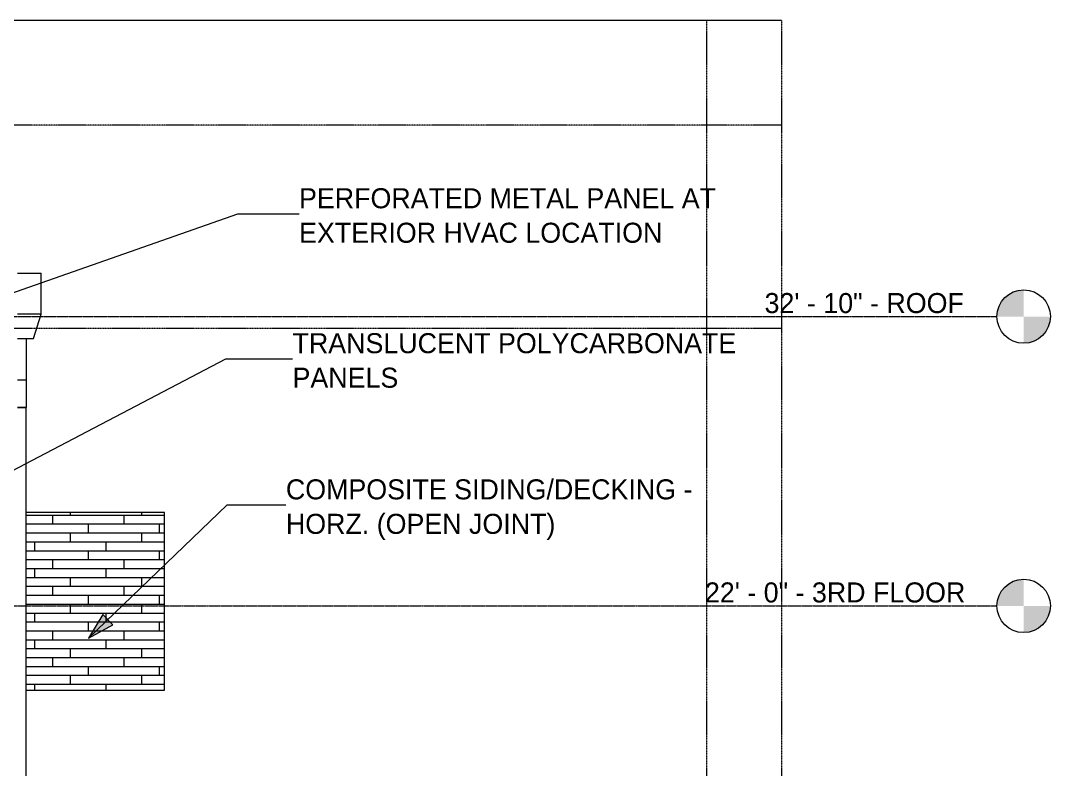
# Model space of a CAD drawing. Header units: inches. Extents: x -4169 to 1533, y -251 to 585.
# Drawn here: x 1070.9 to 1533.4, y 190.5 to 527 of the extents above; entities that cross this region are included whole.
import ezdxf

# ---------------------------------------------------------------- set-up
doc = ezdxf.new("R2010")
doc.units = ezdxf.units.IN
doc.header["$MEASUREMENT"] = 0
doc.linetypes.add('Aligning Line 1_8_', pattern=[0.25, 0.125, -0.125])
doc.linetypes.add('Grid Line 1_2_', pattern=[0.875, 0.5, -0.125, 0.125, -0.125])
for name, color, linetype, lineweight in [('0-2', 165, 'Continuous', 5), ('0-4', 10, 'Continuous', 5), ('A-FLOR-LEVL', 51, 'Continuous', 9), ('A-FLOR-LEVL-1', 51, 'Grid Line 1_2_', 9), ('A-FLOR-LEVL-2', 147, 'Continuous', 9), ('A-GENM', 5, 'Continuous', 9), ('A-WALL', 113, 'Continuous', 13), ('A-WALL-PATT-1', 111, 'Continuous', 9), ('G-ANNO-SYMB', 111, 'Aligning Line 1_8_', 9), ('G-ANNO-SYMB-1', 147, 'Aligning Line 1_8_', 9), ('G-ANNO-TEXT', 231, 'Continuous', 9)]:
    doc.layers.add(name, color=color, linetype=linetype, lineweight=lineweight)
doc.styles.add('Century Gothic', font='ufonts.com_century-gothic.ttf', dxfattribs={"height": 9})

# ---------------------------------------------------------------- blocks, each defined once
blk = doc.blocks.new('Level - Level Head - Circle-50818-BUILDING ELEVATION - SOUTH')
at = {"layer": 'A-FLOR-LEVL'}
h = blk.add_hatch(color=256, dxfattribs=at)
edge = h.paths.add_edge_path(flags=0)
edge.add_line((12570.48, 0), (12558.48, 0))
edge.add_arc((12570.48, 0), 12, 90, 180, ccw=False)
edge.add_line((12570.48, 12), (12570.48, 0))
h = blk.add_hatch(color=256, dxfattribs=at)
edge = h.paths.add_edge_path(flags=0)
edge.add_line((12570.48, -12), (12570.48, 0))
edge.add_line((12570.48, 0), (12582.48, 0))
edge.add_arc((12570.48, 0), 12, 270, 360, ccw=False)
at = {"layer": 'A-FLOR-LEVL-2'}
blk.add_circle((12570.48, 0), 12, dxfattribs=at)
blk = doc.blocks.new('CTR - 2nd Phase_rvt-2-BUILDING ELEVATION - SOUTH')
at = {"layer": 'A-FLOR-LEVL-1'}
for p, q in [((9609.49, 394), (12558.48, 394)), ((9609.49, 264), (12558.48, 264))]:
    blk.add_line(p, q, dxfattribs=at)
at = {"layer": 'G-ANNO-SYMB-1'}
for p, q in [((12461.78, 526.95), (9706.24, 526.95)), ((12461.78, 388.59), (9706.24, 388.59))]:
    blk.add_line(p, q, dxfattribs=at)
at = {"layer": '0-2'}
for p in [(0, 394), (0, 264)]:
    blk.add_blockref('Level - Level Head - Circle-50818-BUILDING ELEVATION - SOUTH', p, dxfattribs=at)
at = {"layer": 'A-FLOR-LEVL', "char_height": 9, "attachment_point": 1, "style": 'Century Gothic'}
for s, insert, width in [('32\' - 10" - ROOF', (12454.12, 404.55), 112.716), ('22\' - 0" - 3RD FLOOR', (12427.36, 274.55), 145.137)]:
    blk.add_mtext(s, dxfattribs=dict(at, insert=insert, width=width))
blk = doc.blocks.new('CTR  - Topography_rvt-2-BUILDING ELEVATION - SOUTH')
at = {"layer": 'G-ANNO-SYMB-1'}
blk.add_line((12461.78, 480), (9742.88, 480), dxfattribs=at)
blk = doc.blocks.new('CTR - 1st Phase - Common Walls_rvt-2-BUILDING ELEVATION - SOUTH')
at = {"layer": 'A-FLOR-LEVL-1'}
for p, q in [((9609.49, 394), (12558.48, 394)), ((9609.49, 264), (12558.48, 264))]:
    blk.add_line(p, q, dxfattribs=at)
at = {"layer": 'G-ANNO-SYMB-1'}
for p, q in [((12461.73, 526.95), (9706.24, 526.95)), ((12428.12, 526.95), (9706.24, 526.95)), ((12428.12, 526.95), (12428.12, -145.87)), ((12461.73, 526.95), (12461.73, -145.87)), ((12461.78, 480), (9706.24, 480))]:
    blk.add_line(p, q, dxfattribs=at)
at = {"layer": '0-2'}
for p in [(0, 394), (0, 264)]:
    blk.add_blockref('Level - Level Head - Circle-50818-BUILDING ELEVATION - SOUTH', p, dxfattribs=at)
at = {"layer": 'A-FLOR-LEVL', "char_height": 9, "attachment_point": 1, "style": 'Century Gothic'}
for s, insert, width in [('32\' - 10" - ROOF', (12454.12, 404.55), 112.716), ('22\' - 0" - 3RD FLOOR', (12427.36, 274.55), 145.137)]:
    blk.add_mtext(s, dxfattribs=dict(at, insert=insert, width=width))
blk = doc.blocks.new('077123 - Manufactured Gutters and Downspouts - 077123 - Manufactured Gutters and Downspouts-1955134-BUILDING ELEVATION - SOUTH')
at = {"layer": 'A-GENM'}
for p, q in [((12118.59, 413.51), (12129.25, 413.51)), ((12129.25, 395.11), (12129.25, 413.51)), ((12129.25, 395.11), (12118.59, 395.11)), ((12125.9, 384.1), (12129.25, 395.11)), ((12118.59, 384.1), (12125.9, 384.1)), ((12122.56, 384.1), (12122.56, 365.5)), ((12118.59, 365.5), (12122.56, 365.5)), ((12122.56, 365.5), (12122.56, 353.15)), ((12122.56, 353.15), (12118.59, 353.15)), ((12118.59, 353.15), (12122.56, 353.15)), ((12122.56, 102.78), (12122.56, 353.15)), ((12118.56, 105.58), (12088.69, 94.71)), ((12092.69, 91.91), (12122.56, 102.78)), ((12118.56, 105.75), (12118.56, 105.58)), ((12092.69, 0), (12092.69, 91.91))]:
    blk.add_line(p, q, dxfattribs=at)

msp = doc.modelspace()

# ---------------------------------------------------------------- hatches: boundary and pattern name
at = {"layer": 'A-WALL-PATT-1'}
h = msp.add_hatch(dxfattribs=at)
h.set_pattern_fill('FP_36', color=256, style=0, pattern_type=2)
h.set_pattern_definition([(0, (1133.3538, 264.8), (0, 4), []), (90, (1133.354, 264.8), (-8, 8), [4, -28]), (90, (1149.354, 268.8), (-8, 8), [4, -28])])
h.paths.add_polyline_path([(1135.48, 226.12), (1135.48, 306), (1073.45, 306), (1073.45, 226.12)], flags=0)
at = {"layer": 'G-ANNO-TEXT'}
msp.add_hatch(color=256, dxfattribs=at).paths.add_polyline_path([(1101.43, 249.48), (1112.31, 255.48), (1107.86, 260.12)], flags=0)

# ---------------------------------------------------------------- linework, layer by layer
at = {"layer": 'A-WALL'}
for p, q in [((1135.48, 306), (1073.45, 306)), ((1135.48, 226.12), (1135.48, 306)), ((1073.45, 226.12), (1135.48, 226.12))]:
    msp.add_line(p, q, dxfattribs=at)
at = {"layer": 'G-ANNO-SYMB'}
for p, q in [((1412.67, 526.95), (-1342.87, 526.95)), ((1412.67, 480), (-1342.87, 480))]:
    msp.add_line(p, q, dxfattribs=at)
at = {"layer": 'G-ANNO-TEXT'}
for p, q in [((792.38, 308.09), (1168.42, 440.14)), ((1168.42, 440.14), (1195.96, 440.14)), ((1024.18, 302.11), (1163.1, 375.02)), ((1163.1, 375.02), (1193.04, 375.02)), ((1101.43, 249.48), (1163.71, 309.36)), ((1163.71, 309.36), (1190.06, 309.36)), ((1107.86, 260.12), (1101.43, 249.48)), ((1112.31, 255.48), (1107.86, 260.12)), ((1101.43, 249.48), (1112.31, 255.48))]:
    msp.add_line(p, q, dxfattribs=at)

# ---------------------------------------------------------------- block references
at = {"layer": '0-4'}
for name in ['CTR - 2nd Phase_rvt-2-BUILDING ELEVATION - SOUTH', 'CTR - 1st Phase - Common Walls_rvt-2-BUILDING ELEVATION - SOUTH', 'CTR  - Topography_rvt-2-BUILDING ELEVATION - SOUTH']:
    msp.add_blockref(name, (-11049.11, 0), dxfattribs=at)
at = {"layer": 'A-GENM'}
msp.add_blockref('077123 - Manufactured Gutters and Downspouts - 077123 - Manufactured Gutters and Downspouts-1955134-BUILDING ELEVATION - SOUTH', (-11049.11, 0), dxfattribs=at)

# ---------------------------------------------------------------- texts
at = {"layer": 'G-ANNO-TEXT', "char_height": 9, "attachment_point": 1, "style": 'Century Gothic'}
for s, insert, width in [('PERFORATED METAL PANEL AT', (1195.96, 451.64), 220.584), ('EXTERIOR HVAC LOCATION', (1195.96, 436.14), 202.707), ('TRANSLUCENT POLYCARBONATE', (1193.04, 386.52), 239.37), ('PANELS', (1193.04, 371.02), 54.843), ('COMPOSITE SIDING/DECKING -', (1190.06, 320.86), 232.704), ('HORZ. (OPEN JOINT)', (1190.06, 305.36), 149.682)]:
    msp.add_mtext(s, dxfattribs=dict(at, insert=insert, width=width))

doc.saveas('drawing.dxf')
